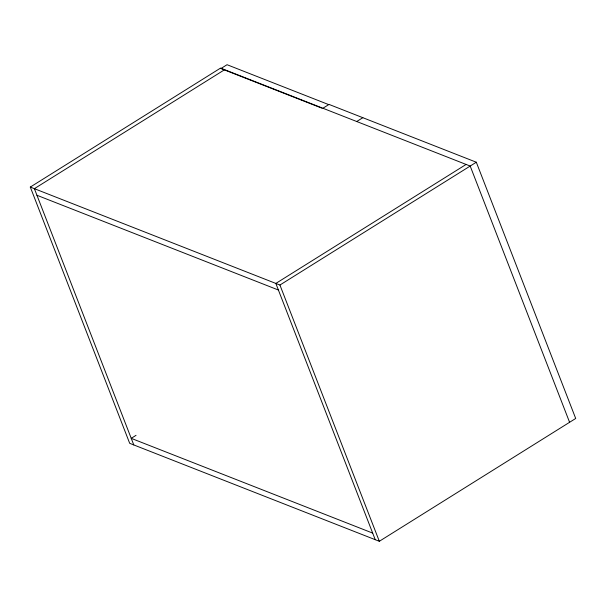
<?xml version="1.0" encoding="UTF-8"?>
<svg xmlns="http://www.w3.org/2000/svg" width="606" height="606" viewBox="0 0 606 606"><rect width="100%" height="100%" fill="white"/><g stroke="black" fill="none" stroke-linecap="round" stroke-linejoin="round"><path stroke-width="0.91" d="M322.907 108.247L329.028 104.421L476.308 162.219L575.7 418.473L379.326 541.287L129.692 443.327L30.3 187.072L220.561 68.084L470.188 166.044L569.587 422.299M224.644 69.682L34.383 188.671L133.782 444.925M356.722 121.518L362.835 117.693M466.105 164.438L275.844 283.426L375.235 539.688M30.3 187.072L279.927 285.032L476.308 162.219M136.039 435.328L131.222 438.343L372.682 533.098M328.71 104.611L227.045 64.713L220.932 68.539L321.718 108.088M36.943 195.261L278.396 290.016M279.927 285.032L379.326 541.287"/></g></svg>
